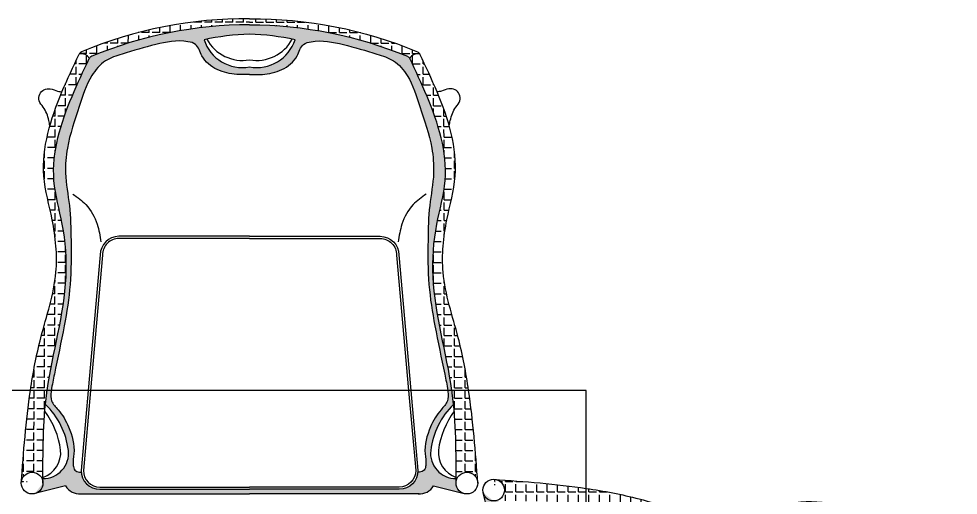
# Model space of a CAD drawing. Header units: millimetres. Extents: x -38686 to 870903, y -23218 to 232707.
# Drawn here: x 51188 to 52443, y 32654 to 33291 of the extents above; entities that cross this region are included whole.
import ezdxf

# ---------------------------------------------------------------- set-up
doc = ezdxf.new("R2010")
doc.units = ezdxf.units.MM
doc.header["$LTSCALE"] = 10
doc.layers.add('40 - Detail Outline', color=142, linetype='Continuous')

msp = doc.modelspace()

# ---------------------------------------------------------------- hatches: boundary and pattern name
at = {"layer": '40 - Detail Outline'}
h = msp.add_hatch(dxfattribs=at)
h.set_pattern_fill('ANGLE', color=251, scale=2, angle=89.96511303799088, style=0)
h.set_pattern_definition([(89.96511303799088, (39681.54279657974, 30778.54213606672), (-13.96999741031205, 0.008506225646878014), [10.16, -3.81]), (179.9651130379909, (39681.54279657974, 30778.54213606672), (-0.008506225646878869, -13.96999741031205), [10.16, -3.81])])
edge = h.paths.add_edge_path()
edge.add_spline(control_points=[(51268.37684350632, 33243.2358780859), (51260.46901570878, 33226.61233340845), (51236.1858474375, 33175.56515041437), (51211.96170141414, 33097.92264728912), (51234.93439518497, 33018.60915645393), (51242.4584838291, 32944.52673184565), (51202.98176830521, 32830.42254091521), (51195.87514382807, 32735.16644028187), (51190.99909628148, 32669.8086494924)], knot_values=[0, 0, 0, 0, 55.57493855244127, 170.6581907297028, 229.9725828134564, 300.4826457418972, 390.1771179857093, 586.2494907217956, 586.2494907217956, 586.2494907217956, 586.2494907217956], degree=3, periodic=0)
edge.add_arc((51205.49402198056, 32669.8086494924), 14.49492569908762, 0.314285228943902, 171.1071021513835, ccw=False)
edge.add_spline(control_points=[(51219.98872961383, 32669.88815828434), (51219.87805305838, 32710.24241514083), (51219.63137120695, 32803.1935093569), (51255.62385078479, 32916.1764112812), (51248.79511452938, 33012.55816642536), (51225.25314807473, 33091.96527655917), (51249.7000387384, 33169.57114838696), (51273.96307940743, 33220.62164145028), (51281.86435263968, 33237.24626405372)], knot_values=[0.07922927985265453, 0.07922927985265453, 0.07922927985265453, 0.07922927985265453, 120.7164058017806, 277.9546229029471, 348.4646858313879, 407.7790779151415, 522.862330092403, 578.4372686448443, 578.4372686448443, 578.4372686448443, 578.4372686448443], degree=3, periodic=0)
edge.add_arc((51287.34785430133, 33234.74622808379), 6.02652224126324, 112.0143300423805, 155.4908271633604, ccw=False)
edge.add_arc((51497.33781946407, 32727.74193136974), 554.7968831370591, 90.13825467493689, 112.4929983618729, ccw=False)
edge.add_line((51495.99909628148, 33282.53719933698), (51495.99909628148, 33290.3137237933))
edge.add_arc((51489.08797975155, 32731.24341536172), 559.1130237273029, 89.29175698579334, 112.9104727030311)
edge.add_arc((51273.86034516798, 33240.73584211598), 6.026522241263239, 113.7875035866688, 154.8573050610093)
h = msp.add_hatch(dxfattribs=at)
h.set_pattern_fill('ANGLE', color=251, scale=2, angle=89.96511303799088, style=0)
h.set_pattern_definition([(90.03488696200888, (63310.45539598321, 30778.54213606672), (13.96999741031205, 0.008506225646878014), [10.16, -3.81]), (0.03488696200913004, (63310.45539598321, 30778.54213606672), (0.008506225646878869, -13.96999741031205), [10.16, -3.81])])
edge = h.paths.add_edge_path()
edge.add_spline(control_points=[(51723.62134905663, 33243.2358780859), (51731.52917685418, 33226.61233340845), (51755.81234512545, 33175.56515041437), (51780.03649114878, 33097.92264728912), (51757.06379737798, 33018.60915645393), (51749.53970873385, 32944.52673184565), (51789.01642425772, 32830.42254091521), (51796.12304873485, 32735.16644028187), (51800.99909628148, 32669.8086494924)], knot_values=[0, 0, 0, 0, 55.57493855244127, 170.6581907297028, 229.9725828134564, 300.4826457418972, 390.1771179857093, 586.2494907217956, 586.2494907217956, 586.2494907217956, 586.2494907217956], degree=3, periodic=0)
edge.add_arc((51786.50417058237, 32669.8086494924), 14.49492569908762, 368.8928978486165, 539.6857147710562)
edge.add_spline(control_points=[(51772.00946294909, 32669.88815828434), (51772.12013950455, 32710.24241514083), (51772.36682135597, 32803.1935093569), (51736.37434177814, 32916.1764112812), (51743.20307803355, 33012.55816642536), (51766.7450444882, 33091.96527655917), (51742.29815382452, 33169.57114838696), (51718.03511315549, 33220.62164145028), (51710.13383992325, 33237.24626405372)], knot_values=[0.07922927985265453, 0.07922927985265453, 0.07922927985265453, 0.07922927985265453, 120.7164058017806, 277.9546229029471, 348.4646858313879, 407.7790779151415, 522.862330092403, 578.4372686448443, 578.4372686448443, 578.4372686448443, 578.4372686448443], degree=3, periodic=0)
edge.add_arc((51704.65033826159, 33234.74622808379), 6.02652224126324, 384.5091728366396, 427.9856699576195)
edge.add_arc((51494.66037309889, 32727.74193136974), 554.7968831370591, 427.5070016381271, 449.8617453250631)
edge.add_line((51495.99909628148, 33282.53719933698), (51495.99909628148, 33290.3137237933))
edge.add_arc((51502.91021281137, 32731.24341536172), 559.1130237273029, 427.08952729696887, 450.7082430142067, ccw=False)
edge.add_arc((51718.13784739497, 33240.73584211598), 6.026522241263239, 385.1426949389907, 426.2124964133312, ccw=False)
h = msp.add_hatch(dxfattribs=at)
h.set_pattern_fill('ANGLE', color=251, scale=0.9999999999999999, angle=225.0057742412217, style=0)
h.set_pattern_definition([(225.0057742412217, (40198.36577990354, 30778.54213606672), (4.939638605756268, -4.938643077255358), [5.079999999999998, -1.905]), (315.0057742412218, (40198.36577990354, 30778.54213606672), (4.938643077255358, 4.939638605756268), [5.079999999999999, -1.905])])
edge = h.paths.add_edge_path()
edge.add_spline(control_points=[(51281.86435263968, 33237.24626405372), (51273.96307940743, 33220.62164145028), (51249.7000387384, 33169.57114838696), (51225.25314807473, 33091.96527655917), (51248.79511452938, 33012.55816642536), (51255.62385078479, 32916.1764112812), (51230.47969293201, 32837.24714733579), (51223.82627156243, 32780.08741679879), (51223.30439457309, 32774.91087580853)], knot_values=[105.0844292920495, 105.0844292920495, 105.0844292920495, 105.0844292920495, 160.6593678444908, 275.7426200217523, 335.0570121055059, 405.5670750339468, 562.8052921351132, 578.4372686448443, 578.4372686448443, 578.4372686448443, 578.4372686448443], degree=3, periodic=0)
edge.add_arc((51152.40093872068, 32701.1846376084), 102.2881139280498, 7.386124412314587, 46.11811744212042, ccw=False)
edge.add_arc((51220.37075321356, 32709.67456735667), 33.79236440922599, -90.67446215000069, 7.925997577596718, ccw=False)
edge.add_spline(control_points=[(51219.97297270381, 32675.88454422807), (51219.9778380568, 32673.85929098553), (51219.98339286822, 32671.83397023896), (51219.98894767964, 32669.8086494924)], knot_values=[0, 0, 0, 0, 6.054602266362261, 6.054602266362261, 6.054602266362261, 6.054602266362261], degree=3, periodic=0)
edge.add_arc((51205.49402198056, 32669.8086494924), 14.49492569908795, -75.85159479413, 0.31103758156251615, ccw=False)
edge.add_line((51209.03707902544, 32655.75341495867), (51250.07924411104, 32666.0993634232))
edge.add_arc((51269.13965463889, 32677.45053387789), 22.1844161560028, 210.7753429025763, 269.9999999999953)
edge.add_line((51269.13965463889, 32655.26611772188), (51495.99909628144, 32655.26611772188))
edge.add_line((51495.99909628145, 32655.26611772188), (51495.99909628145, 32661.52784236267))
edge.add_line((51495.99909628145, 32661.52784236267), (51295.94752753939, 32661.52784236267))
edge.add_arc((51295.94752753942, 32686.52784236267), 25, 184.4556620667249, 270.00000000000836, ccw=False)
edge.add_spline(control_points=[(51271.02308378316, 32684.58565199036), (51270.29543329298, 32684.44168237071), (51267.32576139437, 32684.15936941797), (51261.78301143117, 32686.52671269817), (51259.34679349739, 32696.58919496731), (51263.73596417048, 32715.7431131148), (51256.697800172, 32742.75348879282), (51243.82397369351, 32765.02029298244), (51229.85186042151, 32778.23620564184), (51231.13233306963, 32796.25209876721), (51238.05590894085, 32828.91498506279), (51248.18459379475, 32876.72510115771), (51257.94605871008, 32936.15410790139), (51257.64167947086, 32990.08536861139), (51256.77581104598, 33040.01045385397), (51248.41899026683, 33080.75183366618), (51252.23966347147, 33126.12420149042), (51267.42926637037, 33168.83591147752), (51279.85412070394, 33210.48150157691), (51301.60292874172, 33235.71346891841), (51333.15284880452, 33245.91814075935), (51369.30413373245, 33256.19201436829), (51402.37192838133, 33263.17717499074), (51427.25883484082, 33256.74566709571), (51431.94495477065, 33236.23957454762), (51452.0357317703, 33220.81401636845), (51475.68354403271, 33215.71020674374), (51490.29393015144, 33215.83093280449), (51495.99909628145, 33216.0087945452)], knot_values=[6.116398716070307, 6.116398716070307, 6.116398716070307, 6.116398716070307, 8.361879322874529, 15.14710156343813, 21.70593465715854, 37.28719549290656, 73.90115681464977, 100.8300547937611, 115.4967658238493, 127.8478693730218, 151.8150300337203, 217.5528774073948, 273.3203042800426, 332.324102307057, 378.9263592950092, 422.9210318561366, 456.2103039408476, 513.9520705068733, 558.5914081276043, 585.6679400784718, 609.4743050047157, 656.1614026022128, 699.3572473692446, 710.1406434848406, 727.717161254938, 755.1757758564427, 781.8952233652582, 798.9989312426957, 798.9989312426957, 798.9989312426957, 798.9989312426957], degree=3, periodic=0)
edge.add_line((51495.99909628145, 33216.0087945452), (51495.99909628145, 33226.12991708844))
edge.add_arc((51486.44080363738, 33279.15040317046), 53.87516034911917, 197.914244180463, 280.2192605035152, ccw=False)
edge.add_line((51435.17762079457, 33262.57877116054), (51435.1776098034, 33262.57876889317))
edge.add_arc((51511.25809696768, 32893.77670731984), 376.5676581278282, 92.32233372521898, 101.65608506239528, ccw=False)
edge.add_line((51495.99909628145, 33270.03508137409), (51495.99909628145, 33282.53719933699))
edge.add_arc((51497.33781946407, 32727.74193136974), 554.7968831370592, 90.13825467493712, 112.5035115776363)
edge.add_arc((51287.34785430133, 33234.74622808379), 6.026522241263239, 112.9821798973015, 154.4533312460828)
h = msp.add_hatch(dxfattribs=at)
h.set_pattern_fill('ANGLE', color=251, scale=0.9999999999999999, angle=225.0057742412217, style=0)
h.set_pattern_definition([(314.9942257587783, (62793.63241265941, 30778.54213606672), (-4.939638605756268, -4.938643077255358), [5.079999999999999, -1.905]), (224.9942257587783, (62793.63241265941, 30778.54213606672), (-4.938643077255358, 4.939638605756268), [5.079999999999999, -1.905])])
edge = h.paths.add_edge_path()
edge.add_spline(control_points=[(51710.13383992325, 33237.24626405372), (51718.03511315549, 33220.62164145028), (51742.29815382452, 33169.57114838696), (51766.7450444882, 33091.96527655917), (51743.20307803355, 33012.55816642536), (51736.37434177817, 32916.1764112812), (51761.51849963091, 32837.24714733579), (51768.17192100052, 32780.08741679879), (51768.69379798984, 32774.91087580853)], knot_values=[105.0844292920495, 105.0844292920495, 105.0844292920495, 105.0844292920495, 160.6593678444908, 275.7426200217523, 335.0570121055059, 405.5670750339468, 562.8052921351132, 578.4372686448443, 578.4372686448443, 578.4372686448443, 578.4372686448443], degree=3, periodic=0)
edge.add_arc((51839.59725384228, 32701.1846376084), 102.2881139280498, 493.8818825578796, 532.6138755876854)
edge.add_arc((51771.62743934937, 32709.67456735667), 33.79236440922599, 532.0740024224033, 630.6744621500007)
edge.add_spline(control_points=[(51772.02521985912, 32675.88454422807), (51772.02035450615, 32673.85929098553), (51772.01479969473, 32671.83397023896), (51772.00924488329, 32669.8086494924)], knot_values=[0, 0, 0, 0, 6.054602266362261, 6.054602266362261, 6.054602266362261, 6.054602266362261], degree=3, periodic=0)
edge.add_arc((51786.50417058237, 32669.8086494924), 14.49492569908795, 539.6889624184374, 615.8515947941299)
edge.add_line((51782.96111353752, 32655.75341495867), (51741.91894845192, 32666.0993634232))
edge.add_arc((51722.85853792404, 32677.45053387789), 22.1844161560028, 270.00000000000466, 329.22465709742363, ccw=False)
edge.add_line((51722.85853792404, 32655.26611772188), (51495.99909628148, 32655.26611772188))
edge.add_line((51495.99909628148, 32655.26611772188), (51495.99909628148, 32661.52784236267))
edge.add_line((51495.99909628148, 32661.52784236267), (51696.05066502353, 32661.52784236267))
edge.add_arc((51696.0506650235, 32686.52784236267), 25, 269.9999999999916, 355.5443379332751)
edge.add_spline(control_points=[(51720.97510877973, 32684.58565199036), (51721.70275926997, 32684.44168237071), (51724.67243116858, 32684.15936941797), (51730.21518113173, 32686.52671269817), (51732.65139906554, 32696.58919496731), (51728.26222839244, 32715.7431131148), (51735.30039239093, 32742.75348879282), (51748.17421886942, 32765.02029298244), (51762.14633214145, 32778.23620564184), (51760.86585949326, 32796.25209876721), (51753.94228362208, 32828.91498506279), (51743.81359876817, 32876.72510115771), (51734.05213385285, 32936.15410790139), (51734.35651309206, 32990.08536861139), (51735.22238151697, 33040.01045385397), (51743.57920229613, 33080.75183366618), (51739.75852909149, 33126.12420149042), (51724.56892619253, 33168.83591147752), (51712.14407185899, 33210.48150157691), (51690.39526382118, 33235.71346891841), (51658.84534375841, 33245.91814075935), (51622.69405883044, 33256.19201436829), (51589.6262641816, 33263.17717499074), (51564.73935772211, 33256.74566709571), (51560.05323779231, 33236.23957454762), (51539.96246079262, 33220.81401636845), (51516.31464853021, 33215.71020674374), (51501.70426241151, 33215.83093280449), (51495.99909628148, 33216.0087945452)], knot_values=[6.116398716070307, 6.116398716070307, 6.116398716070307, 6.116398716070307, 8.361879322874529, 15.14710156343813, 21.70593465715854, 37.28719549290656, 73.90115681464977, 100.8300547937611, 115.4967658238493, 127.8478693730218, 151.8150300337203, 217.5528774073948, 273.3203042800426, 332.324102307057, 378.9263592950092, 422.9210318561366, 456.2103039408476, 513.9520705068733, 558.5914081276043, 585.6679400784718, 609.4743050047157, 656.1614026022128, 699.3572473692446, 710.1406434848406, 727.717161254938, 755.1757758564427, 781.8952233652582, 798.9989312426957, 798.9989312426957, 798.9989312426957, 798.9989312426957], degree=3, periodic=0)
edge.add_line((51495.99909628148, 33216.0087945452), (51495.99909628148, 33226.12991708844))
edge.add_arc((51505.55738892558, 33279.15040317046), 53.87516034911917, 259.7807394964848, 342.0857558195369)
edge.add_line((51556.82057176836, 33262.57877116054), (51556.82058275953, 33262.57876889317))
edge.add_arc((51480.74009559528, 32893.77670731984), 376.5676581278282, 438.3439149376046, 447.6776662747809)
edge.add_line((51495.99909628148, 33270.03508137409), (51495.99909628148, 33282.53719933699))
edge.add_arc((51494.66037309889, 32727.74193136974), 554.7968831370592, 427.49648842236365, 449.8617453250629, ccw=False)
edge.add_arc((51704.65033826159, 33234.74622808379), 6.026522241263239, 385.5466687539172, 427.0178201026985, ccw=False)
h = msp.add_hatch(dxfattribs=at)
h.set_pattern_fill('ANGLE', color=251, scale=2, angle=179.9651130379909, style=0)
h.set_pattern_definition([(359.9651130379909, (49930.92910877723, 44184.35485414556), (0.008506225646877159, 13.96999741031205), [10.16, -3.81]), (89.96511303799089, (49930.92910877723, 44184.35485414556), (-13.96999741031205, 0.008506225646878014), [10.16, -3.81])])
edge = h.paths.add_edge_path()
edge.add_spline(control_points=[(52395.62285079641, 32597.52080721898), (52378.99930611896, 32605.42863501655), (52327.95212312491, 32629.7118032878), (52250.30961999967, 32653.93594931114), (52170.99612916447, 32630.96325554033), (52096.91370455621, 32623.4391668962), (51982.80951362572, 32662.91588242007), (51887.55341299242, 32670.02250689719), (51822.19562220294, 32674.89855444383)], knot_values=[0, 0, 0, 0, 55.57493855244127, 170.6581907297028, 229.9725828134564, 300.4826457418972, 390.1771179857093, 586.2494907217956, 586.2494907217956, 586.2494907217956, 586.2494907217956], degree=3, periodic=0)
edge.add_arc((51822.19562220294, 32660.40362874472), 14.49492569908762, -89.68571477105621, 81.10710215138351, ccw=False)
edge.add_spline(control_points=[(51822.27513099485, 32645.90892111144), (51862.62938785137, 32646.0195976669), (51955.58048206745, 32646.26627951832), (52068.56338399171, 32610.27379994052), (52164.94513913587, 32617.1025361959), (52244.35224926966, 32640.64450265055), (52321.95812109747, 32616.19761198687), (52373.00861416082, 32591.93457131784), (52389.63323676423, 32584.0332980856)], knot_values=[0.07922927985265453, 0.07922927985265453, 0.07922927985265453, 0.07922927985265453, 120.7164058017806, 277.9546229029471, 348.4646858313879, 407.7790779151415, 522.862330092403, 578.4372686448443, 578.4372686448443, 578.4372686448443, 578.4372686448443], degree=3, periodic=0)
edge.add_arc((52387.13320079434, 32578.54979642394), 6.02652224126324, 22.014330042380493, 65.4908271633604, ccw=False)
edge.add_arc((51880.12890408031, 32368.55983126124), 554.7968831370591, 0.13825467493688848, 22.49299836187288, ccw=False)
edge.add_line((52434.92417204753, 32369.89855444383), (52442.70069650383, 32369.89855444383))
edge.add_arc((51883.63038807226, 32376.80967097371), 559.1130237273029, -0.7082430142066658, 22.9104727030311)
edge.add_arc((52393.12281482649, 32592.03730555733), 6.026522241263239, 23.7875035866688, 64.85730506100931)
h = msp.add_hatch(dxfattribs=at)
h.set_pattern_fill('ANGLE', color=251, scale=0.9999999999999999, angle=315.0057742412218, style=0)
h.set_pattern_definition([(135.0057742412217, (49930.92910877723, 43667.53187082176), (-4.938643077255358, -4.939638605756268), [5.079999999999999, -1.905]), (225.0057742412217, (49930.92910877723, 43667.53187082176), (4.939638605756268, -4.938643077255358), [5.079999999999985, -1.904999999999996])])
edge = h.paths.add_edge_path()
edge.add_spline(control_points=[(52389.63323676423, 32584.0332980856), (52373.00861416082, 32591.93457131784), (52321.95812109747, 32616.19761198687), (52244.35224926966, 32640.64450265055), (52164.94513913587, 32617.1025361959), (52068.56338399171, 32610.27379994052), (51989.63412004634, 32635.41795779326), (51932.47438950933, 32642.07137916288), (51927.29784851905, 32642.59325615219)], knot_values=[105.0844292920495, 105.0844292920495, 105.0844292920495, 105.0844292920495, 160.6593678444908, 275.7426200217523, 335.0570121055059, 405.5670750339468, 562.8052921351132, 578.4372686448443, 578.4372686448443, 578.4372686448443, 578.4372686448443], degree=3, periodic=0)
edge.add_arc((51853.5716103189, 32713.49671200463), 102.2881139280498, -82.61387558768541, -43.88188255787958, ccw=False)
edge.add_arc((51862.06154006722, 32645.5268975117), 33.79236440922599, -180.67446215000075, -82.07400242240328, ccw=False)
edge.add_spline(control_points=[(51828.27151693861, 32645.92467802147), (51826.24626369606, 32645.91981266848), (51824.2209429495, 32645.91425785709), (51822.19562220294, 32645.90870304564)], knot_values=[0, 0, 0, 0, 6.054602266362261, 6.054602266362261, 6.054602266362261, 6.054602266362261], degree=3, periodic=0)
edge.add_arc((51822.19562220294, 32660.40362874472), 14.49492569908795, -165.85159479413005, -89.68896241843743, ccw=False)
edge.add_line((51808.14038766918, 32656.86057169987), (51818.4863361337, 32615.81840661427))
edge.add_arc((51829.8375065884, 32596.75799608639), 22.1844161560028, 120.7753429025764, 179.9999999999953)
edge.add_line((51807.65309043243, 32596.75799608639), (51807.65309043243, 32369.89855444384))
edge.add_line((51807.65309043243, 32369.89855444383), (51813.91481507322, 32369.89855444383))
edge.add_line((51813.91481507319, 32369.89855444383), (51813.91481507319, 32569.95012318588))
edge.add_arc((51838.91481507319, 32569.95012318586), 25, 94.45566206672493, 180.0000000000084, ccw=False)
edge.add_spline(control_points=[(51836.97262470087, 32594.87456694209), (51836.82865508125, 32595.60221743233), (51836.54634212854, 32598.57188933093), (51838.91368540871, 32604.1146392941), (51848.97616767784, 32606.55085722789), (51868.13008582531, 32602.16168655479), (51895.14046150332, 32609.19985055331), (51917.40726569295, 32622.07367703177), (51930.6231783524, 32636.0457903038), (51948.63907147772, 32634.76531765562), (51981.30195777334, 32627.84174178443), (52029.11207386822, 32617.71305693053), (52088.5410806119, 32607.9515920152), (52142.47234132193, 32608.25597125441), (52192.39742656454, 32609.12183967932), (52233.13880637672, 32617.47866045848), (52278.51117420098, 32613.65798725384), (52321.22288418803, 32598.4683843549), (52362.86847428742, 32586.04353002138), (52388.10044162895, 32564.29472198357), (52398.30511346986, 32532.74480192075), (52408.57898707883, 32496.59351699279), (52415.56414770128, 32463.52572234395), (52409.13263980625, 32438.63881588445), (52388.62654725817, 32433.95269595466), (52373.20098907896, 32413.86191895498), (52368.09717945426, 32390.21410669255), (52368.21790551505, 32375.60372057386), (52368.39576725574, 32369.89855444383)], knot_values=[6.116398716070307, 6.116398716070307, 6.116398716070307, 6.116398716070307, 8.361879322874529, 15.14710156343813, 21.70593465715854, 37.28719549290656, 73.90115681464977, 100.8300547937611, 115.4967658238493, 127.8478693730218, 151.8150300337203, 217.5528774073948, 273.3203042800426, 332.324102307057, 378.9263592950092, 422.9210318561366, 456.2103039408476, 513.9520705068733, 558.5914081276043, 585.6679400784718, 609.4743050047157, 656.1614026022128, 699.3572473692446, 710.1406434848406, 727.717161254938, 755.1757758564427, 781.8952233652582, 798.9989312426957, 798.9989312426957, 798.9989312426957, 798.9989312426957], degree=3, periodic=0)
edge.add_line((52368.39576725574, 32369.89855444383), (52378.51688979898, 32369.89855444383))
edge.add_arc((52431.53737588099, 32379.45684708793), 53.87516034911917, 107.9142441804631, 190.2192605035152, ccw=False)
edge.add_line((52414.96574387111, 32430.72002993071), (52414.96574160375, 32430.72004092188))
edge.add_arc((52046.16368003038, 32354.63955375763), 376.5676581278282, 2.322333725219096, 11.656085062395277, ccw=False)
edge.add_line((52422.42205408463, 32369.89855444383), (52434.92417204753, 32369.89855444383))
edge.add_arc((51880.12890408031, 32368.55983126124), 554.7968831370592, 0.1382546749371208, 22.50351157763632)
edge.add_arc((52387.13320079434, 32578.54979642394), 6.026522241263239, 22.98217989730148, 64.4533312460828)

# ---------------------------------------------------------------- linework, layer by layer
at = {"layer": '40 - Detail Outline', "color": 251}
for p, q in [((51250.07924411102, 32666.0993634232), (51209.03707902544, 32655.75341495867)), ((51741.91894845193, 32666.0993634232), (51782.96111353752, 32655.75341495867)), ((51269.13965463889, 32655.26611772188), (51495.99909628145, 32655.26611772188)), ((51722.85853792404, 32655.26611772188), (51495.99909628148, 32655.26611772188)), ((51818.4863361337, 32615.81840661428), (51808.14038766918, 32656.86057169987))]:
    msp.add_line(p, q, dxfattribs=at)
at = {"layer": '40 - Detail Outline', "color": 0}
for points in [[(51495.99909628148, 33290.31372379333, 0.1033382007963621), (51271.60137275344, 33246.32297142849, 0.1920108389352562), (51268.37684350557, 33243.23587808424)], [(51495.99909628148, 33290.31372379333, -0.1033382007963621), (51720.39681980945, 33246.32297142849, -0.1920108389352562), (51723.62134905736, 33243.23587808424)], [(51495.99909628148, 33282.53719933698, 0.09785149477151923), (51285.08888188683, 33240.33335739631, 0.1920108389352562), (51281.86435263895, 33237.24626405209)], [(51495.99909628148, 33282.53719933698, -0.09785149477151923), (51706.9093106761, 33240.33335739631, -0.1920108389352562), (51710.133839924, 33237.24626405209)], [(51495.99909628148, 32999.71430505618), (51321.46392650597, 32999.71430505618, 0.4142135623730944), (51296.46392650597, 32974.71430505618), (51280.4289071185, 32793.61212357094)], [(51495.99909628148, 32999.71430505618), (51670.53426605699, 32999.71430505618, -0.4142135623730944), (51695.53426605699, 32974.71430505618), (51711.57197052217, 32793.58179785551)]]:
    msp.add_lwpolyline(points, format="xyb", dxfattribs=at)
at = {"layer": '40 - Detail Outline', "color": 252}
for points in [[(51495.99909628148, 32996.71430505619), (51321.46392650597, 32996.71430505619, 0.4150045962609988), (51299.46400669607, 32974.65490506012), (51283.43424666047, 32793.61212357094)], [(51495.99909628148, 32996.71430505619), (51670.53426605699, 32996.71430505619, -0.4150045962609988), (51692.53418586685, 32974.65490506012), (51708.56394590245, 32793.61212357094)]]:
    msp.add_lwpolyline(points, format="xyb", dxfattribs=at)
at = {"layer": '40 - Detail Outline', "color": 0}
msp.add_lwpolyline([(51945.99909628148, 32793.61212357094), (51045.99909628148, 32793.61212357094), (51045.99909628148, 31269.61212357095), (51945.99909628148, 31269.61212357095)], close=True, dxfattribs=at)
at = {"layer": '40 - Detail Outline', "color": 251}
for points in [[(51280.4289071185, 32793.61212357094), (51270.94752753942, 32686.52784236267, 0.414213562373095), (51295.94752753942, 32661.52784236267), (51495.99909628148, 32661.52784236267)], [(51283.43424666047, 32793.61212357094), (51273.94760772955, 32686.46844236661, 0.4134229706990341), (51295.94752753942, 32664.52784236266), (51495.99909628148, 32664.52784236266)], [(51708.56394590245, 32793.61212357094), (51718.0505848334, 32686.46844236661, -0.4134229706990341), (51696.0506650235, 32664.52784236266), (51495.99909628148, 32664.52784236266)], [(51711.57197052217, 32793.58179785551), (51721.0506650235, 32686.52784236267, -0.414213562373095), (51696.0506650235, 32661.52784236267), (51495.99909628148, 32661.52784236267)]]:
    msp.add_lwpolyline(points, format="xyb", dxfattribs=at)
for centre in [(51205.49402198056, 32669.8086494924), (51786.50417058237, 32669.8086494924), (51822.19562220294, 32660.40362874472)]:
    msp.add_circle(centre, 14.49492569908762, dxfattribs=at)
at = {"layer": '40 - Detail Outline', "color": 0}
for centre, radius, start, end in [((51511.25809696768, 32893.77670731984), 376.5676581278274, 92.32233372564312, 101.6560850625861), ((51480.74009559528, 32893.77670731984), 376.5676581278274, 78.34391493741393, 87.67766627456548), ((51486.44080363738, 33279.15040317046), 53.87516034911891, 197.9142441809205, 280.2192605040489), ((51505.55738892558, 33279.15040317046), 53.87516034911891, 259.7807394959511, 342.0857558190795), ((51271.47713645204, 33232.03666563695), 11.62042063755885, 26.63556968630694, 105.4737560756815), ((51720.52105611088, 33232.03666563695), 11.62042063755885, 74.52624392431855, 153.364430313693)]:
    msp.add_arc(centre, radius, start, end, dxfattribs=at)
at = {"layer": '40 - Detail Outline', "color": 252}
for centre, start, end in [((51486.44080363738, 33288.73991549365), 208.1369059054801, 280.2192605040489), ((51505.55738892558, 33288.73991549365), 259.7807394959511, 331.8630940945198)]:
    msp.add_arc(centre, 53.87516034911891, start, end, dxfattribs=at)
at = {"layer": '40 - Detail Outline', "color": 251}
for centre, radius, start, end in [((51152.40093872068, 32701.1846376084), 102.2881139280501, 6.853455160360587, 46.12683550058361), ((51839.59725384228, 32701.1846376084), 102.2881139280501, 133.8731644994164, 173.1465448396394), ((51132.38498606693, 32698.95024028221), 112.205460620664, 7.591565981282196, 36.60912448285565), ((51859.613206496, 32698.95024028221), 112.205460620664, 143.3908755171444, 172.4084340187178), ((51208.59949218453, 32710.55505382262), 35.15513117218022, 288.8644170664435, 5.253195385260217), ((51220.37075321356, 32709.67456735667), 33.79236440922593, 269.3206751157649, 6.313581994016804), ((51771.62743934937, 32709.67456735667), 33.79236440922593, 173.6864180059832, 270.6793248821505), ((51783.39870037837, 32710.55505382262), 35.15513117218022, 174.7468046147398, 251.1355829335565), ((51269.13965463889, 32677.45053387789), 22.18441615600315, 210.7753429023814, 273.7542439936744), ((51722.85853792404, 32677.45053387789), 22.18441615600315, 266.2457560063256, 329.2246570976187)]:
    msp.add_arc(centre, radius, start, end, dxfattribs=at)
at = {"layer": '40 - Detail Outline', "color": 0}
for points, knots in [([(51495.99909628148, 33216.0087945452), (51490.29393015144, 33215.83093280449), (51475.68354403271, 33215.71020674374), (51452.0357317703, 33220.81401636845), (51431.94495477065, 33236.23957454762), (51427.25883484082, 33256.74566709571), (51402.37192838133, 33263.17717499074), (51369.30413373251, 33256.19201436829), (51333.15284880452, 33245.91814075935), (51301.60292874172, 33235.71346891841), (51279.85412070394, 33210.48150157691), (51267.42926637037, 33168.83591147752), (51252.23966347147, 33126.12420149042), (51248.41899026683, 33080.75183366618), (51256.77581104598, 33040.01045385397), (51257.64167947086, 32990.08536861139), (51257.94605871008, 32936.15410790139), (51248.18459379475, 32876.72510115771), (51238.16523615344, 32829.43103890407), (51232.18333975482, 32801.21036707008), (51231.21533149914, 32793.61212357094)], [6.116398716070259, 6.116398716070259, 6.116398716070259, 6.116398716070259, 23.22010659350781, 49.93955410232333, 77.39816870382793, 94.97468647392543, 105.7580825895213, 148.9539273565533, 195.6410249540504, 219.4473898802942, 246.5239218311617, 291.1632594518927, 348.9050260179184, 382.1942981026294, 426.1889706637568, 472.7912276517089, 531.7950256787234, 587.5624525513712, 653.3002999250457, 675.6972571441818, 675.6972571441818, 675.6972571441818, 675.6972571441818]), ([(51495.99909628148, 33216.0087945452), (51501.70426241151, 33215.83093280449), (51516.31464853021, 33215.71020674374), (51539.96246079262, 33220.81401636845), (51560.05323779231, 33236.23957454762), (51564.73935772211, 33256.74566709571), (51589.6262641816, 33263.17717499074), (51622.69405883044, 33256.19201436829), (51658.84534375841, 33245.91814075935), (51690.39526382118, 33235.71346891841), (51712.14407185899, 33210.48150157691), (51724.56892619253, 33168.83591147752), (51739.75852909149, 33126.12420149042), (51743.5792022961, 33080.75183366618), (51735.22238151697, 33040.01045385397), (51734.35651309206, 32990.08536861139), (51734.05213385285, 32936.15410790139), (51743.81359876817, 32876.72510115771), (51753.83295640949, 32829.43103890407), (51759.81485280811, 32801.21036707008), (51760.78286106378, 32793.61212357094)], [6.116398716070259, 6.116398716070259, 6.116398716070259, 6.116398716070259, 23.22010659350781, 49.93955410232333, 77.39816870382793, 94.97468647392543, 105.7580825895213, 148.9539273565533, 195.6410249540504, 219.4473898802942, 246.5239218311617, 291.1632594518927, 348.9050260179184, 382.1942981026294, 426.1889706637568, 472.7912276517089, 531.7950256787234, 587.5624525513712, 653.3002999250457, 675.6972571441818, 675.6972571441818, 675.6972571441818, 675.6972571441818]), ([(51203.21081235175, 32793.61212357094), (51206.69749789574, 32817.29440036565), (51216.74911789878, 32870.21592964535), (51242.4584838291, 32944.52673184565), (51234.93439518497, 33018.60915645393), (51211.96170141414, 33097.92264728912), (51236.1858474375, 33175.56515041437), (51260.46901570878, 33226.61233340845), (51268.37684350632, 33243.2358780859)], [124.2501732526658, 124.2501732526658, 124.2501732526658, 124.2501732526658, 196.0723727360864, 285.7668449798984, 356.2769079083392, 415.5912999920928, 530.6745521693543, 586.2494907217956, 586.2494907217956, 586.2494907217956, 586.2494907217956]), ([(51788.7873802112, 32793.61212357094), (51785.30069466715, 32817.29440036565), (51775.24907466417, 32870.21592964535), (51749.53970873385, 32944.52673184565), (51757.06379737798, 33018.60915645393), (51780.03649114878, 33097.92264728912), (51755.81234512545, 33175.56515041437), (51731.52917685418, 33226.61233340845), (51723.62134905663, 33243.2358780859)], [124.2501732526658, 124.2501732526658, 124.2501732526658, 124.2501732526658, 196.0723727360864, 285.7668449798984, 356.2769079083392, 415.5912999920928, 530.6745521693543, 586.2494907217956, 586.2494907217956, 586.2494907217956, 586.2494907217956]), ([(51225.56231884356, 32793.61212357094), (51232.75601591304, 32844.41147197111), (51255.54704103302, 32917.26051504662), (51248.79511452938, 33012.55816642536), (51225.25314807473, 33091.96527655917), (51249.7000387384, 33169.57114838696), (51273.96307940743, 33220.62164145028), (51281.86435263968, 33237.24626405372)], [123.9452920498712, 123.9452920498712, 123.9452920498712, 123.9452920498712, 277.9546229029471, 348.4646858313879, 407.7790779151415, 522.862330092403, 578.4372686448443, 578.4372686448443, 578.4372686448443, 578.4372686448443]), ([(51766.43587371937, 32793.61212357094), (51759.24217664989, 32844.41147197111), (51736.45115152991, 32917.26051504662), (51743.20307803355, 33012.55816642536), (51766.7450444882, 33091.96527655917), (51742.29815382452, 33169.57114838696), (51718.03511315549, 33220.62164145028), (51710.13383992325, 33237.24626405372)], [123.9452920498712, 123.9452920498712, 123.9452920498712, 123.9452920498712, 277.9546229029471, 348.4646858313879, 407.7790779151415, 522.862330092403, 578.4372686448443, 578.4372686448443, 578.4372686448443, 578.4372686448443]), ([(51229.20360809271, 33147.42569260373), (51228.80479458711, 33149.79776955242), (51227.10863264394, 33158.56206757169), (51223.16907773129, 33170.34899363781), (51213.63146774171, 33179.93515905838), (51214.85632552739, 33189.8447637579), (51220.93497706071, 33196.57367756911), (51230.58502995432, 33197.70245247905), (51238.1206764665, 33194.00863942813), (51243.37907111956, 33192.92825008036), (51245.31626531068, 33192.65433597899)], [15.57215575697678, 15.57215575697678, 15.57215575697678, 15.57215575697678, 22.78506500377564, 42.30876213732492, 52.17407135266539, 61.01127190080764, 69.21113896144247, 77.68252143640107, 88.00497117389976, 93.89296952438121, 93.89296952438121, 93.89296952438121, 93.89296952438121]), ([(51762.79458447025, 33147.42569260373), (51763.19339797582, 33149.79776955242), (51764.88955991899, 33158.56206757169), (51768.82911483163, 33170.34899363781), (51778.36672482122, 33179.93515905838), (51777.14186703556, 33189.8447637579), (51771.06321550225, 33196.57367756911), (51761.41316260857, 33197.70245247905), (51753.87751609643, 33194.00863942813), (51748.61912144339, 33192.92825008036), (51746.68192725224, 33192.65433597899)], [15.57215575697678, 15.57215575697678, 15.57215575697678, 15.57215575697678, 22.78506500377564, 42.30876213732492, 52.17407135266539, 61.01127190080764, 69.21113896144247, 77.68252143640107, 88.00497117389976, 93.89296952438121, 93.89296952438121, 93.89296952438121, 93.89296952438121]), ([(51945.99909628148, 32662.68683837355), (51969.68137307619, 32659.2001528295), (52022.60290235587, 32649.14853282652), (52096.91370455621, 32623.4391668962), (52170.99612916447, 32630.96325554033), (52250.30961999967, 32653.93594931114), (52327.95212312491, 32629.7118032878), (52378.99930611896, 32605.42863501655), (52395.62285079641, 32597.52080721898)], [124.2501732526658, 124.2501732526658, 124.2501732526658, 124.2501732526658, 196.0723727360864, 285.7668449798984, 356.2769079083392, 415.5912999920928, 530.6745521693543, 586.2494907217956, 586.2494907217956, 586.2494907217956, 586.2494907217956])]:
    msp.add_open_spline(points, degree=3, knots=knots, dxfattribs=at)
at = {"layer": '40 - Detail Outline', "color": 252}
for points in [[(51259.90137061238, 33056.17651241522), (51277.45074801339, 33041.99912236614), (51292.38629573659, 33015.88286875445), (51297.28429983914, 32992.19196367768)], [(51732.09682195054, 33056.17651241522), (51714.54744454956, 33041.99912236614), (51699.61189682636, 33015.88286875445), (51694.71389272381, 32992.19196367768)]]:
    msp.add_spline(points, degree=3, dxfattribs=at)
at = {"layer": '40 - Detail Outline', "color": 251}
for points in [[(51190.99909628148, 32669.8086494924), (51194.08902549488, 32711.22558506413), (51197.17895470824, 32752.64252063582), (51203.21081235175, 32793.61212357094)], [(51800.99909628148, 32669.8086494924), (51797.90916706805, 32711.22558506413), (51794.81923785468, 32752.64252063582), (51788.7873802112, 32793.61212357094)], [(51822.19562220294, 32674.89855444383), (51863.61255777464, 32671.8086252304), (51905.02949334637, 32668.71869601703), (51945.99909628148, 32662.68683837355)]]:
    msp.add_open_spline(points, degree=3, dxfattribs=at)
for points, knots in [([(51219.98894767967, 32669.8086494924), (51219.87819608272, 32710.18940950992), (51219.76448213524, 32751.65026199571), (51225.41149921846, 32792.54708863733), (51225.56231884356, 32793.61212357094)], [0, 0, 0, 0, 120.7164058017806, 123.9452920498712, 123.9452920498712, 123.9452920498712, 123.9452920498712]), ([(51231.21533149914, 32793.61212357094), (51231.14746648161, 32793.07942674182), (51230.56984008057, 32788.33797925075), (51229.85186042151, 32778.23620564184), (51243.82397369351, 32765.02029298244), (51256.697800172, 32742.75348879282), (51263.73596417048, 32715.7431131148), (51259.34679349739, 32696.58919496731), (51261.78301143117, 32686.52671269817), (51267.32576139437, 32684.15936941797), (51270.29543329298, 32684.44168237071), (51271.02308378316, 32684.58565199036)], [675.6972571441818, 675.6972571441818, 675.6972571441818, 675.6972571441818, 677.2674605857442, 689.6185641349167, 704.2852751650049, 731.2141731441162, 767.8281344658594, 783.4093953016074, 789.9682283953279, 796.7534506358915, 798.9989312426957, 798.9989312426957, 798.9989312426957, 798.9989312426957]), ([(51760.78286106378, 32793.61212357094), (51760.85072608132, 32793.07942674182), (51761.42835248235, 32788.33797925075), (51762.14633214145, 32778.23620564184), (51748.17421886942, 32765.02029298244), (51735.30039239093, 32742.75348879282), (51728.26222839244, 32715.7431131148), (51732.65139906554, 32696.58919496731), (51730.21518113173, 32686.52671269817), (51724.67243116858, 32684.15936941797), (51721.70275926997, 32684.44168237071), (51720.97510877973, 32684.58565199036)], [675.6972571441818, 675.6972571441818, 675.6972571441818, 675.6972571441818, 677.2674605857442, 689.6185641349167, 704.2852751650049, 731.2141731441162, 767.8281344658594, 783.4093953016074, 789.9682283953279, 796.7534506358915, 798.9989312426957, 798.9989312426957, 798.9989312426957, 798.9989312426957]), ([(51772.00924488329, 32669.8086494924), (51772.11999648021, 32710.18940950992), (51772.23371042768, 32751.65026199571), (51766.58669334446, 32792.54708863733), (51766.43587371937, 32793.61212357094)], [0, 0, 0, 0, 120.7164058017806, 123.9452920498712, 123.9452920498712, 123.9452920498712, 123.9452920498712])]:
    msp.add_open_spline(points, degree=3, knots=knots, dxfattribs=at)

doc.saveas('drawing.dxf')
